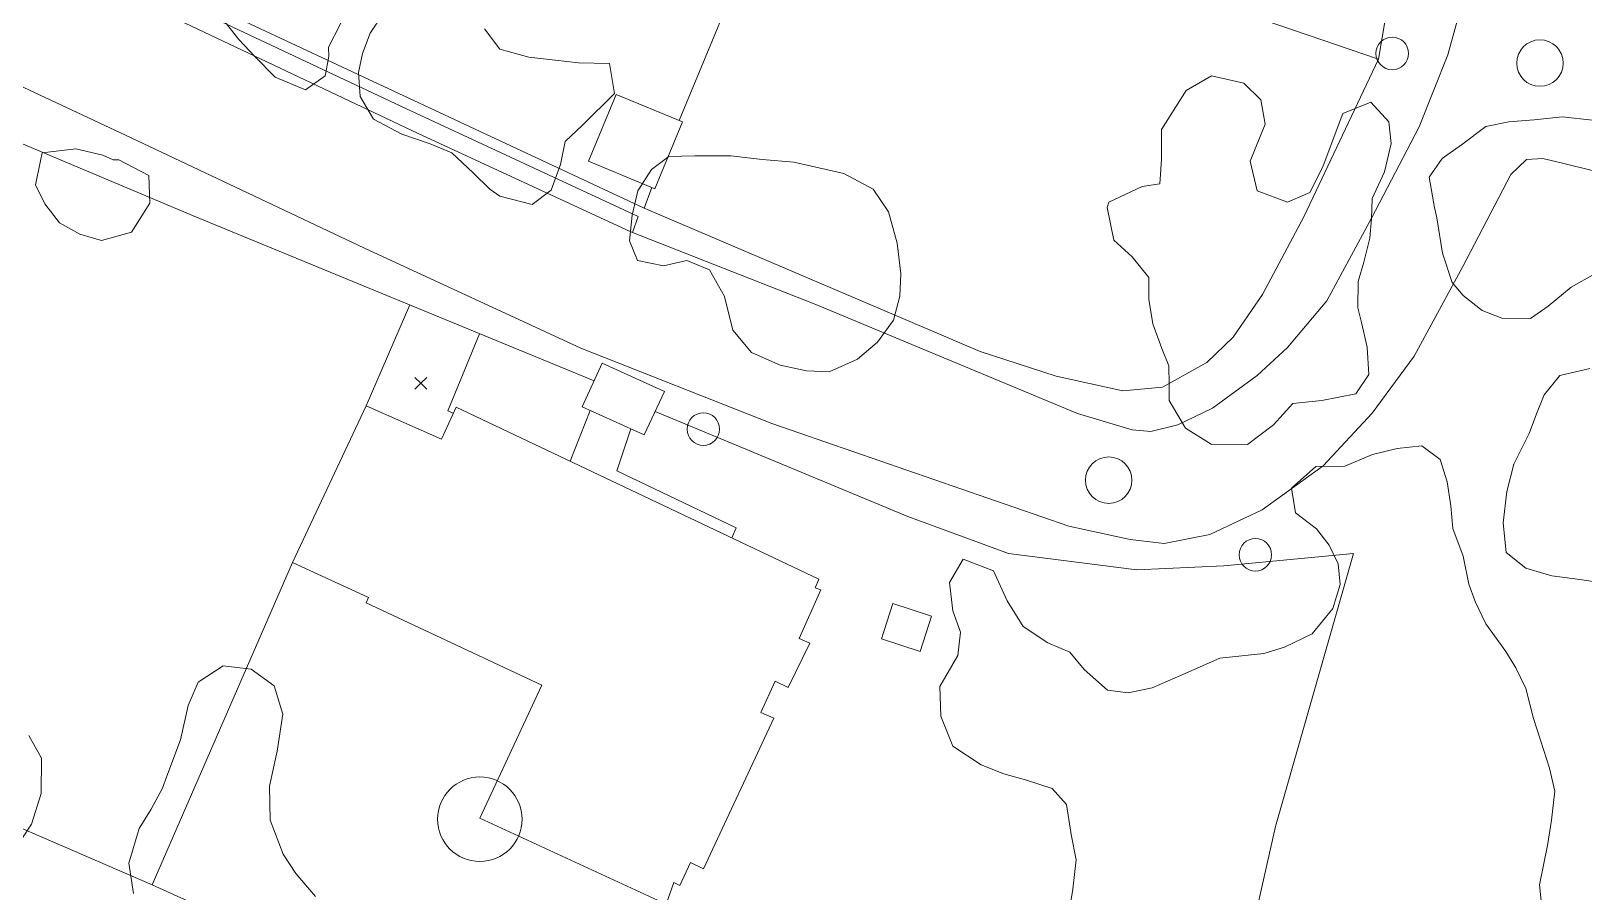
# Model space of a CAD drawing. Header units: metres. Extents: x 4652992 to 4879070, y 2074171 to 2309877.
# Drawn here: x 4653620.8 to 4653694.3, y 2307049.3 to 2307090 of the extents above; entities that cross this region are included whole.
import ezdxf

# ---------------------------------------------------------------- set-up
doc = ezdxf.new("R2010")
doc.units = ezdxf.units.M
doc.header["$MEASUREMENT"] = 0
doc.linetypes.add('DGN Style 2', pattern=[66.27138, 39.762828, -26.508552])
doc.linetypes.add('DGN Style 3', pattern=[92.779933, 66.271381, -26.508552])
for name, color, linetype, lineweight in [('Interior Floors', 7, 'Continuous', 0), ('Level 18', 5, 'Continuous', 0), ('Level 19', 38, 'DGN Style 3', 0), ('Level 30', 5, 'Continuous', 0), ('Level 31', 38, 'Continuous', 0), ('Level 35', 4, 'Continuous', 0), ('Level 36', 1, 'Continuous', 0), ('Level 37', 3, 'Continuous', 0), ('Level 40', 1, 'Continuous', 0), ('Level 45', 9, 'Continuous', 0), ('Level 54', 30, 'DGN Style 2', 0), ('Level 61', 4, 'Continuous', 0), ('Level 62', 4, 'Continuous', 0), ('Level 63', 3, 'Continuous', 0)]:
    doc.layers.add(name, color=color, linetype=linetype, lineweight=lineweight)

# ---------------------------------------------------------------- blocks, each defined once
blk = doc.blocks.new('POSTE_1')
at = {"layer": 'Level 61'}
blk.add_circle((-4.7e-05, -1.9e-05, -2.4e-05), 0.770001, dxfattribs=at)
blk = doc.blocks.new('AL_1')
at = {"layer": 'Level 45'}
blk.add_circle((2.1e-05, 1.3e-05, 3e-05), 1.100002, dxfattribs=at)
blk = doc.blocks.new('COTA_9')
at = {"layer": 'Level 63', "ltscale": 0.2}
for p, q in [((-0.00013, 0.00011, 0.000195), (-1.419652, -1.408347, 0.000195)), ((-1.408587, 1.419632, 0.000195), (-0.00013, 0.00011, 0.000195)), ((1.419392, 1.408567, 0.000195), (-0.00013, 0.00011, 0.000195)), ((-0.00013, 0.00011, 0.000195), (1.408327, -1.419412, 0.000195))]:
    blk.add_line(p, q, dxfattribs=at)
blk = doc.blocks.new('CIR')
at = {"layer": 'Interior Floors'}
blk.add_circle((0, -0.046637), 2, dxfattribs=at)

msp = doc.modelspace()

# ---------------------------------------------------------------- linework, layer by layer
at = {"layer": 'Level 18', "color": 30}
for points in [[(4653669.896683, 2307066.560131, 1404.339376), (4653655.836701, 2307071.422419, 1405.901876), (4653646.794059, 2307074.985549, 1406.701876), (4653636.542729, 2307079.718532, 1407.214376), (4653625.501176, 2307084.944544, 1407.789376), (4653618.108156, 2307088.408914, 1408.351876), (4653612.098154, 2307091.099489, 1408.376876), (4653616.365048, 2307101.029367, 1407.879079)], [(4653670.306605, 2307071.901229, 1404.351668), (4653657.917913, 2307077.051246, 1405.937086), (4653649.153285, 2307080.504828, 1406.737086), (4653639.083692, 2307085.153904, 1407.249586), (4653628.057534, 2307090.372631, 1407.824586), (4653626.833029, 2307091.217571, 1407.864069), (4653625.217522, 2307092.679384, 1407.930622), (4653623.898609, 2307094.548165, 1407.992553), (4653623.614177, 2307095.507006, 1408.038178), (4653623.609577, 2307096.358662, 1408.064237), (4653624.080893, 2307097.678431, 1407.821107)], [(4653689.396713, 2307095.834537, 1400.812767), (4653688.954929, 2307092.943799, 1401.021297), (4653687.825763, 2307088.88111, 1401.296297), (4653686.471171, 2307085.470935, 1401.710052)], [(4653670.306605, 2307071.901229, 1404.351668), (4653672.887669, 2307071.133497, 1404.098564), (4653673.763899, 2307071.049673, 1404.00221), (4653675.046399, 2307071.360419, 1403.648319), (4653676.688942, 2307072.15637, 1403.306682), (4653678.801003, 2307073.69944, 1403.185632), (4653680.2353, 2307075.028372, 1402.831677), (4653682.109915, 2307077.235714, 1402.310052), (4653684.221533, 2307081.142638, 1402.260052), (4653686.471171, 2307085.470935, 1401.710052)], [(4653698.558007, 2307082.440991, 1401.344899), (4653693.325008, 2307083.735278, 1401.544899), (4653692.334552, 2307083.975054, 1401.619899), (4653691.550816, 2307083.917797, 1401.644899), (4653690.807138, 2307083.21731, 1401.689376)], [(4653669.896683, 2307066.560131, 1404.339376), (4653672.786498, 2307065.941263, 1404.051876), (4653674.406636, 2307065.739467, 1403.964376), (4653676.556636, 2307066.173477, 1403.664376), (4653679.041495, 2307067.345174, 1403.301876), (4653681.928996, 2307069.429193, 1403.176876), (4653684.25543, 2307071.922229, 1402.751876), (4653686.243598, 2307074.606476, 1402.289376), (4653688.539266, 2307078.85393, 1402.239376), (4653690.807138, 2307083.21731, 1401.689376)]]:
    msp.add_polyline3d(points, dxfattribs=at)
at = {"layer": 'Level 30', "color": 1}
msp.add_polyline3d([(4653650.830337, 2307048.672183, 1410.189109), (4653642.011444, 2307052.74059, 1410.176609), (4653644.945748, 2307059.038818, 1410.151609), (4653636.627736, 2307062.931281, 1410.214109), (4653636.741965, 2307063.188314, 1410.551609), (4653633.13338, 2307064.851637, 1410.532859), (4653636.625506, 2307072.261969, 1410.476609), (4653640.187964, 2307070.69122, 1410.289109), (4653640.880162, 2307072.204634, 1410.070359), (4653658.056718, 2307064.064547, 1409.804734), (4653657.8852, 2307063.650153, 1409.804734), (4653658.146822, 2307063.545825, 1409.804734), (4653657.12261, 2307061.255654, 1409.860984), (4653657.628459, 2307061.0308, 1409.857859), (4653656.599698, 2307058.925501, 1409.857859), (4653655.98988, 2307059.230036, 1411.004734), (4653655.315584, 2307057.739758, 1409.907859), (4653655.921527, 2307057.477001, 1409.907859), (4653652.58883, 2307050.342708, 1409.857859), (4653651.970752, 2307050.642777, 1410.601609), (4653651.478315, 2307049.554986, 1410.439109), (4653651.196706, 2307049.691629, 1410.439109), (4653650.830337, 2307048.672183, 1410.189109)], dxfattribs=at)
at = {"layer": 'Level 31'}
for points in [[(4653651.594479, 2307085.705606, 1408.461668), (4653650.282151, 2307082.540821, 1408.461668), (4653647.147067, 2307083.840834, 1408.455418), (4653648.459395, 2307087.005619, 1408.455418)], [(4653649.791001, 2307070.894112, 1409.254734), (4653646.847594, 2307072.2204, 1409.254734), (4653647.792286, 2307074.27744, 1409.254734), (4653650.746297, 2307072.934879, 1409.217234)], [(4653662.852326, 2307060.635706, 1408.235984), (4653661.022796, 2307061.229023, 1408.235984), (4653661.564437, 2307062.899208, 1408.235984), (4653663.393967, 2307062.305891, 1408.235984)]]:
    msp.add_3dface(points, dxfattribs=at)
at = {"layer": 'Level 35', "extrusion": (0.0540140158338163, 0.0629825173792855, 0.9965518996008549), "elevation": 398071.554142, "flags": 128}
msp.add_lwpolyline([(-2030600.743269, -4764190.734281), (-2030606.236487, -4764192.165491), (-2030615.411054, -4764163.993252)], dxfattribs=at)
at = {"layer": 'Level 35'}
msp.add_polyline3d([(4653656.659738, 2307098.355652, 1405.080418), (4653673.869183, 2307092.338944, 1404.155418), (4653684.546329, 2307088.665664, 1403.742918), (4653685.056382, 2307091.675067, 1403.705418), (4653686.771258, 2307103.137595, 1402.880418), (4653662.267921, 2307111.88178, 1403.467918)], dxfattribs=at)
at = {"layer": 'Level 36'}
for points in [[(4653650.155652, 2307082.593276, 1408.055418), (4653649.791697, 2307081.620868, 1408.055418), (4653628.712254, 2307091.478879, 1410.005418), (4653626.585806, 2307093.57275, 1410.042918), (4653625.654256, 2307094.832711, 1410.042918), (4653625.386309, 2307095.550822, 1409.967918), (4653625.410205, 2307096.933015, 1409.867918), (4653626.39638, 2307100.095925, 1409.667918), (4653628.988511, 2307105.651308, 1409.367918)], [(4653684.546329, 2307088.665664, 1403.742918), (4653681.011503, 2307081.209932, 1404.405418), (4653679.062299, 2307077.526061, 1404.592918), (4653677.66422, 2307075.513216, 1404.767918), (4653676.425843, 2307074.309243, 1404.967918), (4653674.320483, 2307073.151049, 1405.280418), (4653672.442722, 2307072.976672, 1405.792918), (4653669.28236, 2307073.659481, 1406.242918), (4653665.686445, 2307074.830449, 1406.667918), (4653649.791697, 2307081.620868, 1408.055418)]]:
    msp.add_polyline3d(points, dxfattribs=at)
at = {"layer": 'Level 37'}
msp.add_line((4653636.625506, 2307072.261968, 1409.898888), (4653638.689258, 2307077.037849, 1409.782317), dxfattribs=at)
at = {"layer": 'Level 37', "extrusion": (0.1121903647008234, 0.2014094895718271, 0.9730609125736744), "elevation": 988128.9714, "flags": 128}
msp.add_lwpolyline([(-2942773.048473, -4164404.565128), (-2942794.086939, -4164406.733872), (-2942792.458113, -4164423.758513)], dxfattribs=at)
at = {"layer": 'Level 37'}
for points in [[(4653647.412377, 2307073.4502, 1409.254734), (4653628.39813, 2307081.270389, 1410.404734), (4653619.868618, 2307084.874403, 1410.785984), (4653619.617326, 2307084.321, 1410.99219)], [(4653626.494915, 2307049.586755, 1413.311388), (4653656.513369, 2307035.992966, 1410.661388), (4653674.207354, 2307028.109478, 1409.361388), (4653679.674427, 2307052.352832, 1407.811388), (4653683.358384, 2307065.277593, 1406.311388), (4653677.234055, 2307064.696111, 1406.711388), (4653673.10556, 2307064.500868, 1407.211388), (4653667.025462, 2307065.268748, 1407.386388), (4653662.265172, 2307067.022111, 1408.636388), (4653650.305139, 2307071.992449, 1408.961388)]]:
    msp.add_polyline3d(points, dxfattribs=at)
at = {"layer": 'Level 40', "color": 3}
for points in [[(4653632.206692, 2307093.82769, 1409.690972), (4653633.910215, 2307093.333777, 1409.684722), (4653635.143594, 2307092.574285, 1409.684722), (4653635.84711, 2307091.468813, 1409.697222), (4653635.385925, 2307090.320194, 1409.728472), (4653634.834054, 2307089.247748, 1409.747222), (4653634.862717, 2307088.793595, 1409.765972), (4653634.689525, 2307087.886915, 1409.815972), (4653633.757533, 2307087.218227, 1409.809722), (4653632.308729, 2307087.813067, 1409.778472), (4653631.347469, 2307088.804792, 1409.765972), (4653630.597054, 2307089.596378, 1409.765972), (4653629.772602, 2307090.64983, 1409.747222), (4653629.515665, 2307090.942442, 1409.747222), (4653629.145456, 2307092.021392, 1409.715972), (4653629.170432, 2307092.299931, 1409.709722), (4653629.553, 2307093.345625, 1409.678472), (4653630.429046, 2307093.892345, 1409.653472), (4653632.206692, 2307093.82769, 1409.690972)], [(4653642.23042, 2307090.112938, 1409.528472), (4653642.954592, 2307089.152079, 1409.290972), (4653644.329204, 2307088.764909, 1409.028472), (4653645.572226, 2307088.626288, 1408.753472), (4653646.680834, 2307088.493144, 1408.528472), (4653648.139729, 2307088.464729, 1408.315972), (4653648.377975, 2307087.052829, 1408.665972), (4653646.858398, 2307085.552172, 1409.128472), (4653646.051061, 2307084.772737, 1409.490972), (4653645.823893, 2307083.690253, 1409.803472), (4653645.374833, 2307082.471937, 1409.978472), (4653644.482842, 2307081.794261, 1410.015972), (4653642.948137, 2307082.193129, 1410.090972), (4653642.482723, 2307082.522546, 1410.090972), (4653641.684711, 2307083.284623, 1410.090972), (4653640.685692, 2307084.230814, 1410.165972), (4653639.649325, 2307084.671461, 1410.253472), (4653638.318452, 2307085.129286, 1410.328472), (4653636.964724, 2307085.8364, 1410.328472), (4653636.347689, 2307086.906724, 1410.178472), (4653636.260692, 2307088.038231, 1409.990972), (4653636.445719, 2307088.941338, 1409.853472), (4653636.808899, 2307089.909622, 1409.815972), (4653637.428866, 2307090.815698, 1409.803472)], [(4653674.280575, 2307085.342653, 1405.390972), (4653675.447002, 2307087.188761, 1405.365972), (4653676.646983, 2307087.880616, 1405.390972), (4653678.181496, 2307087.536367, 1405.415972), (4653678.982458, 2307086.742085, 1405.428472), (4653679.183429, 2307085.601875, 1405.440972), (4653678.473423, 2307083.83628, 1405.440972), (4653678.807855, 2307082.445447, 1405.440972), (4653680.242663, 2307081.907029, 1405.340972), (4653681.30506, 2307082.359308, 1405.240972), (4653681.915261, 2307083.576004, 1405.078472), (4653682.35206, 2307084.752818, 1404.878472), (4653682.856671, 2307086.104235, 1404.615972), (4653684.182164, 2307086.629257, 1404.440972), (4653685.036903, 2307085.7128, 1404.403472), (4653685.152204, 2307084.675198, 1404.515972), (4653684.840917, 2307083.331552, 1404.765972), (4653684.250636, 2307082.082744, 1405.403472), (4653684.21648, 2307081.108618, 1406.428472), (4653684.142483, 2307080.198716, 1406.965972), (4653683.853178, 2307079.068057, 1407.790972), (4653683.585857, 2307078.150386, 1408.315972), (4653683.56956, 2307076.899048, 1409.440972), (4653683.736776, 2307076.203631, 1410.215972), (4653684.015469, 2307075.044604, 1411.015972), (4653684.096815, 2307073.742336, 1411.528472), (4653683.474741, 2307072.828691, 1411.665972), (4653681.868292, 2307072.508138, 1411.728472), (4653680.497071, 2307072.37623, 1411.678472), (4653679.580007, 2307071.370275, 1411.728472), (4653678.352056, 2307070.439593, 1411.828472), (4653676.630106, 2307070.447181, 1411.878472), (4653675.410604, 2307071.206357, 1411.740972), (4653674.64566, 2307072.510405, 1411.240972), (4653674.631925, 2307073.277816, 1410.340972), (4653674.616229, 2307074.154857, 1409.340972), (4653674.285621, 2307074.9717, 1408.790972), (4653673.871406, 2307076.136252, 1408.340972), (4653673.676421, 2307077.302301, 1407.753472), (4653673.670735, 2307078.340651, 1407.378472), (4653672.885769, 2307079.322082, 1406.653472), (4653672.027007, 2307080.10307, 1406.303472), (4653671.702586, 2307081.655212, 1406.003472), (4653671.788356, 2307081.907333, 1405.990972), (4653673.355063, 2307082.646841, 1405.803472), (4653674.204115, 2307082.768733, 1405.790972), (4653674.280175, 2307083.923734, 1405.828472), (4653674.280575, 2307085.342653, 1405.390972)], [(4653694.676953, 2307085.784356, 1406.079052), (4653693.238957, 2307085.941949, 1406.179052), (4653691.922351, 2307085.79773, 1406.279052), (4653690.727055, 2307085.705853, 1406.341552), (4653689.637201, 2307085.479474, 1406.354052), (4653688.481858, 2307084.615168, 1406.266552), (4653687.567121, 2307083.965, 1406.254052), (4653686.952758, 2307083.078634, 1406.241552), (4653687.197713, 2307081.657248, 1406.429052), (4653687.281325, 2307081.310104, 1406.479052), (4653687.303234, 2307081.168591, 1406.491552), (4653687.572113, 2307079.496241, 1407.029052)], [(4653624.912077, 2307083.910233, 1412.108543), (4653626.332527, 2307083.160294, 1411.977293), (4653626.37524, 2307081.851958, 1411.946043), (4653625.509238, 2307080.479962, 1411.933543), (4653624.087921, 2307080.080856, 1411.933543), (4653623.062697, 2307080.383454, 1411.939793), (4653622.107726, 2307080.925915, 1411.946043), (4653621.412965, 2307081.824441, 1411.908543), (4653620.963837, 2307082.731029, 1411.889793), (4653621.29197, 2307084.233405, 1411.871043), (4653622.881908, 2307084.42939, 1411.871043), (4653624.149741, 2307084.122065, 1411.871043), (4653624.653638, 2307083.905275, 1411.871043), (4653624.912077, 2307083.910233, 1412.108543)], [(4653659.241829, 2307083.256177, 1413.003472), (4653660.618337, 2307082.515691, 1413.615972), (4653661.346591, 2307081.443901, 1413.978472), (4653661.761051, 2307079.959772, 1414.353472), (4653661.937962, 2307078.506067, 1414.753472), (4653661.884119, 2307077.460981, 1414.978472), (4653661.588463, 2307076.311695, 1415.215972), (4653660.829707, 2307075.274612, 1415.453472), (4653659.88139, 2307074.47338, 1415.553472), (4653658.545421, 2307073.874596, 1415.565972), (4653657.468322, 2307073.918513, 1415.565972), (4653656.227389, 2307074.192046, 1415.415972), (4653654.872344, 2307074.791674, 1415.103472), (4653653.977727, 2307075.849508, 1414.565972), (4653653.587261, 2307077.43635, 1413.690972), (4653652.875268, 2307078.694121, 1413.115972), (4653651.810962, 2307079.141911, 1412.715972), (4653650.693608, 2307078.897134, 1412.615972), (4653649.472404, 2307079.138755, 1412.378472), (4653649.092343, 2307080.071918, 1411.953472), (4653649.213903, 2307081.290517, 1411.603472), (4653649.483831, 2307082.446038, 1411.303472), (4653650.127679, 2307083.456698, 1410.990972), (4653650.950826, 2307084.071206, 1410.528472), (4653652.180558, 2307084.098834, 1410.103472), (4653653.891385, 2307084.091293, 1410.140972), (4653655.374131, 2307083.921962, 1410.690972), (4653656.868873, 2307083.803986, 1411.140972), (4653659.241829, 2307083.256177, 1413.003472)], [(4653687.572113, 2307079.496241, 1407.029052), (4653688.041805, 2307078.102148, 1407.041552), (4653688.555075, 2307077.487493, 1407.016552), (4653689.456198, 2307076.778901, 1406.991552), (4653690.383098, 2307076.418201, 1406.941552), (4653691.741509, 2307076.388848, 1406.816552), (4653692.58665, 2307076.974149, 1406.604052), (4653693.670384, 2307077.88304, 1406.204052), (4653694.797936, 2307078.508906, 1405.604052)], [(4653694.549841, 2307074.034897, 1404.854052), (4653693.130265, 2307073.695635, 1405.041552), (4653692.398891, 2307072.779516, 1405.366552), (4653692.028423, 2307071.885251, 1405.579052), (4653691.67791, 2307070.958814, 1406.091552), (4653690.956763, 2307069.49351, 1406.016552)], [(4653664.403141, 2307056.158266, 1410.052293), (4653663.83526, 2307057.571541, 1409.964793), (4653663.779519, 2307058.969083, 1409.827293), (4653664.637446, 2307060.443416, 1409.889793), (4653664.759344, 2307061.553611, 1409.914793), (4653664.396656, 2307062.564303, 1409.877293), (4653664.24593, 2307063.903483, 1409.777293), (4653664.879969, 2307064.997946, 1409.627293), (4653666.328813, 2307064.456388, 1409.389793), (4653666.973793, 2307063.024403, 1409.314793), (4653667.723828, 2307061.811163, 1409.227293), (4653668.901495, 2307061.036898, 1409.202293), (4653669.939146, 2307060.595125, 1409.177293), (4653670.618449, 2307059.778975, 1409.177293), (4653671.722722, 2307058.805421, 1409.352293), (4653672.697454, 2307058.67743, 1409.539793), (4653673.838713, 2307058.916091, 1409.727293), (4653675.28692, 2307059.541602, 1409.864793), (4653677.039818, 2307060.310273, 1409.927293), (4653679.128258, 2307060.536178, 1409.827293), (4653680.095581, 2307060.844186, 1409.727293), (4653681.409328, 2307061.475189, 1409.514793), (4653682.393495, 2307062.674648, 1409.214793), (4653682.738876, 2307063.812024, 1408.839793), (4653682.639145, 2307064.78604, 1408.452293), (4653682.220948, 2307065.674515, 1408.064793), (4653681.612781, 2307066.446264, 1407.427293), (4653680.620973, 2307067.202563, 1406.664793), (4653680.428515, 2307068.361907, 1405.864793), (4653681.588469, 2307069.38302, 1405.352293), (4653682.950953, 2307069.40517, 1405.189793), (4653684.272515, 2307069.952864, 1405.152293), (4653685.425697, 2307070.242906, 1405.152293), (4653686.594508, 2307070.366331, 1405.164793), (4653687.475704, 2307069.718287, 1405.352293), (4653687.800769, 2307068.66245, 1405.677293), (4653687.97349, 2307067.535033, 1406.689793), (4653688.075073, 2307066.452017, 1407.364793), (4653688.558041, 2307065.140761, 1407.652293), (4653688.823488, 2307063.828017, 1408.864793), (4653689.11915, 2307062.996416, 1409.989793), (4653689.636036, 2307061.948305, 1410.864793), (4653690.579745, 2307060.63379, 1412.314793), (4653691.053451, 2307059.867532, 1412.989793), (4653691.530862, 2307058.883276, 1413.402293), (4653691.881223, 2307057.468512, 1413.939793), (4653692.21225, 2307056.438366, 1414.564793), (4653692.637857, 2307055.113893, 1415.239793), (4653692.8996, 2307054.019148, 1415.789793), (4653692.743782, 2307052.645808, 1416.327293), (4653692.546637, 2307051.445322, 1416.377293), (4653692.168784, 2307049.583113, 1416.377293), (4653692.313547, 2307048.218242, 1416.602293)], [(4653690.956763, 2307069.49351, 1406.016552), (4653690.63234, 2307068.205389, 1405.979052), (4653690.453574, 2307066.717947, 1405.879052), (4653690.595802, 2307065.316705, 1405.791552), (4653691.519375, 2307064.57345, 1405.716552), (4653692.751837, 2307064.220018, 1405.641552), (4653694.077939, 2307064.035233, 1405.566552), (4653695.455891, 2307063.837879, 1405.516552)], [(4653627.840577, 2307056.44792, 1411.852293), (4653628.195845, 2307058.071668, 1411.639793), (4653628.673176, 2307059.177174, 1411.527293), (4653629.858233, 2307059.947882, 1411.402293), (4653631.177279, 2307059.790294, 1411.364793), (4653632.268199, 2307059.009533, 1411.327293), (4653632.682759, 2307057.660206, 1411.314793), (4653632.405927, 2307055.908828, 1411.452293), (4653632.044613, 2307054.259405, 1411.552293), (4653632.072705, 2307052.651098, 1411.589793), (4653632.695448, 2307051.034045, 1411.614793), (4653633.295809, 2307050.128167, 1411.577293), (4653634.23116, 2307049.032331, 1411.664793)], [(4653620.646106, 2307056.65175, 1415.6125), (4653621.255998, 2307055.586651, 1415.5625), (4653621.237021, 2307053.918975, 1415.6125), (4653620.783249, 2307052.464728, 1415.6875), (4653619.858293, 2307051.070908, 1415.7625)], [(4653625.611763, 2307049.171986, 1414.902293), (4653625.381367, 2307050.612291, 1414.527293), (4653625.877004, 2307052.256225, 1414.077293), (4653626.446333, 2307053.176518, 1413.877293), (4653626.976444, 2307054.160627, 1413.739793), (4653627.192478, 2307054.73245, 1413.677293), (4653627.840577, 2307056.44792, 1411.852293)], [(4653669.893309, 2307048.231523, 1410.164793), (4653670.07853, 2307049.380627, 1410.177293), (4653670.24031, 2307050.779658, 1410.277293), (4653670.002414, 2307051.977166, 1410.289793), (4653669.786514, 2307053.386437, 1410.227293), (4653669.095287, 2307054.151206, 1410.177293), (4653667.834154, 2307054.565799, 1410.152293), (4653666.812132, 2307054.840954, 1410.152293), (4653665.74282, 2307055.263273, 1410.189793), (4653664.403141, 2307056.158266, 1410.052293)]]:
    msp.add_polyline3d(points, dxfattribs=at)
at = {"layer": 'Level 54'}
msp.add_line((4653646.282483, 2307069.644437, 1407.271043), (4653647.23542, 2307072.045647, 1407.271043), dxfattribs=at)
at = {"layer": 'Level 54', "linetype": 'Continuous'}
for points in [[(4653629.703885, 2307100.058246, 1406.950115), (4653626.897861, 2307101.389847, 1407.756365), (4653624.916248, 2307096.868488, 1408.075115), (4653624.622957, 2307095.281525, 1408.081365), (4653624.982804, 2307094.324661, 1408.012615), (4653625.807435, 2307093.200922, 1408.000115), (4653627.114339, 2307092.041972, 1407.937615), (4653628.709427, 2307090.949157, 1407.837615), (4653638.53318, 2307086.328677, 1407.318865), (4653649.503595, 2307081.224489, 1406.725115), (4653649.240196, 2307080.470583, 1406.729153)], [(4653649.154138, 2307071.18108, 1407.333543), (4653648.496295, 2307069.188132, 1407.333543), (4653654.147156, 2307066.482209, 1407.271043), (4653653.935808, 2307066.017475, 1407.271043)]]:
    msp.add_polyline3d(points, dxfattribs=at)
at = {"layer": 'Level 62', "extrusion": (0.0098026762826516, 0.0216333483459213, 0.9997179131020117), "elevation": 96934.72941, "flags": 128}
msp.add_lwpolyline([(-3286575.044786, -4020943.062886), (-3286574.760574, -4020943.062886), (-3286574.629291, -4020947.010144)], dxfattribs=at)

# ---------------------------------------------------------------- block references
at = {"layer": 'Level 19', "color": 5, "linetype": 'DGN Style 3', "lineweight": -3, "rotation": 352.584338}
msp.add_blockref('CIR', (4653642.011444, 2307052.74059, 1410.176609), dxfattribs=at)
at = {"layer": 'Level 45'}
for p in [(4653692.19315, 2307088.4861, 1401.41765), (4653671.77675, 2307068.74125, 1404.09265)]:
    msp.add_blockref('AL_1', p, dxfattribs=at)
at = {"layer": 'Level 61'}
for p in [(4653685.20035, 2307088.94495, 1401.78665), (4653652.58655, 2307071.15955, 1407.15225), (4653678.72025, 2307065.21005, 1404.23635)]:
    msp.add_blockref('POSTE_1', p, dxfattribs=at)
at = {"layer": 'Level 63', "ltscale": 0.2, "xscale": 0.2, "yscale": 0.2, "zscale": 0.2}
msp.add_blockref('COTA_9', (4653639.20805, 2307073.32745, 1407.20225), dxfattribs=at)

doc.saveas('drawing.dxf')
